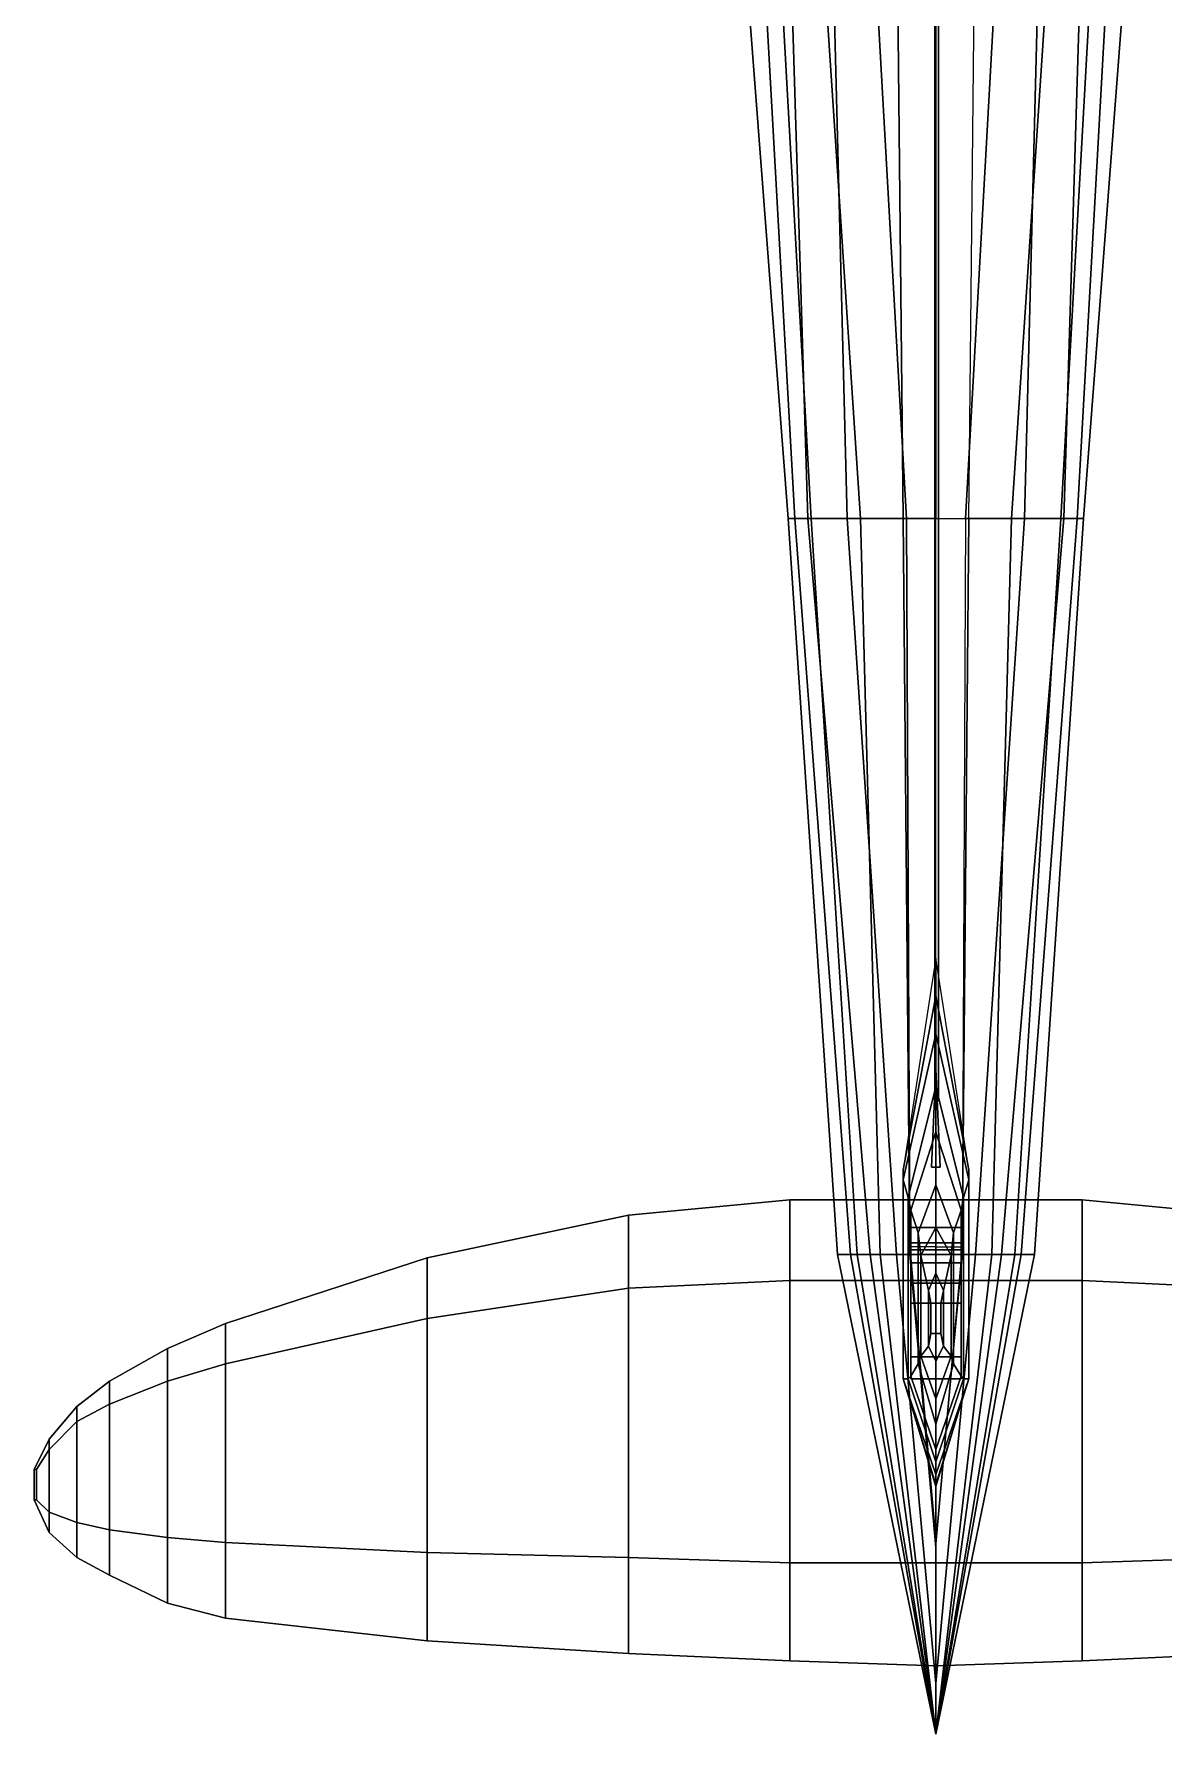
# Model space of a CAD drawing. Header units: millimetres. Extents: x -9 to 9, y -7 to 105.
# Drawn here: x -3.58 to 0.91, y -6.97 to -0.22 of the extents above; entities that cross this region are included whole.
import ezdxf

# ---------------------------------------------------------------- set-up
doc = ezdxf.new("R2010")
doc.units = ezdxf.units.MM
doc.header["$MEASUREMENT"] = 0
for name, color, linetype in [('hull2', 7, 'Continuous'), ('shassis', 3, 'Continuous'), ('wheels', 2, 'Continuous'), ('wing1', 5, 'Continuous'), ('wing2', 6, 'Continuous')]:
    doc.layers.add(name, color=color, linetype=linetype)

msp = doc.modelspace()

# ---------------------------------------------------------------- linework, layer by layer
for points in [[(0.01, 1.64, 1.73), (-0.005, 1.6403, 1.7387), (-0.005, -4.456, 1.9515), (0.01, -4.4563, 1.9429)], [(-0.005, 1.6403, 1.7387), (-0.005, 1.6397, 1.7213), (-0.005, -4.4566, 1.9342), (-0.005, -4.456, 1.9515)], [(-0.005, 1.6397, 1.7213), (0.01, 1.64, 1.73), (0.01, -4.4563, 1.9429), (-0.005, -4.4566, 1.9342)], [(-0.5863, -2.1446, 0.36), (-0.5603, -2.1446, 0.4903), (-0.7036, 0.4141, 0.4742), (-0.7818, 0.4141, 0.1224)], [(-0.5863, -2.1446, 0.1254), (-0.5863, -2.1446, 0.36), (-0.7818, 0.4141, 0.1224), (-0.7818, 0.4141, -0.2034)], [(-0.4951, -2.1446, -0.083), (-0.5863, -2.1446, 0.1254), (-0.7818, 0.4141, -0.2034), (-0.6385, 0.4141, -0.5161)], [(-0.5603, -2.1446, 0.4903), (-0.5082, -2.1446, 0.5945), (-0.5863, 0.4141, 0.7218), (-0.7036, 0.4141, 0.4742)], [(-0.2997, -2.1446, -0.2655), (-0.4951, -2.1446, -0.083), (-0.6385, 0.4141, -0.5161), (-0.4691, 0.4141, -0.6594)], [(-0.5082, -2.1446, 0.5945), (-0.3518, -2.1446, 0.7769), (-0.417, 0.4141, 0.8912), (-0.5863, 0.4141, 0.7218)], [(-0.1173, -2.1446, -0.3567), (-0.2997, -2.1446, -0.2655), (-0.4691, 0.4141, -0.6594), (-0.2606, 0.4141, -0.7506)], [(-0.1564, 0.4141, 0.9954), (-0.417, 0.4141, 0.8912), (-0.3518, -2.1446, 0.7769), (-0.1303, -2.1446, 0.8942)], [(0, -2.1446, -0.3567), (-0.1173, -2.1446, -0.3567), (-0.2606, 0.4141, -0.7506), (0, 0.4141, -0.7897)], [(0.1564, 0.4141, 0.9954), (-0.1564, 0.4141, 0.9954), (-0.1303, -2.1446, 0.8942), (0.1303, -2.1446, 0.8942)], [(-0.3909, -5.0663, 0.2621), (-0.3909, -5.0663, 0.4836), (-0.5863, -2.1446, 0.36), (-0.5863, -2.1446, 0.1254)], [(-0.3127, -5.0663, 0.1318), (-0.3909, -5.0663, 0.2621), (-0.5863, -2.1446, 0.1254), (-0.4951, -2.1446, -0.083)], [(-0.3909, -5.0663, 0.4836), (-0.3388, -5.0663, 0.5878), (-0.5603, -2.1446, 0.4903), (-0.5863, -2.1446, 0.36)], [(-0.3388, -5.0663, 0.5878), (-0.2606, -5.0663, 0.6791), (-0.5082, -2.1446, 0.5945), (-0.5603, -2.1446, 0.4903)], [(-0.2606, -5.0663, 0.6791), (-0.1564, -5.0663, 0.7572), (-0.3518, -2.1446, 0.7769), (-0.5082, -2.1446, 0.5945)], [(-0.2215, -5.0663, 0.0145), (-0.3127, -5.0663, 0.1318), (-0.4951, -2.1446, -0.083), (-0.2997, -2.1446, -0.2655)], [(-0.1303, -2.1446, 0.8942), (-0.3518, -2.1446, 0.7769), (-0.1564, -5.0663, 0.7572), (-0.1042, -5.0663, 0.7833)], [(-0.1042, -5.0663, -0.0376), (-0.2215, -5.0663, 0.0145), (-0.2997, -2.1446, -0.2655), (-0.1173, -2.1446, -0.3567)], [(0, -2.1446, 0.8942), (-0.1303, -2.1446, 0.8942), (-0.1042, -5.0663, 0.7833), (0, -5.0663, 0.8094)], [(0.1042, -5.0663, -0.0376), (-0.1042, -5.0663, -0.0376), (-0.1173, -2.1446, -0.3567), (0.1173, -2.1446, -0.3567)], [(0, -4.04, 0.85), (0, -3.89, 0.71), (-0.13, -4.73, 0.71), (-0.13, -4.73, 0.85)], [(0.13, -4.73, 0.85), (0.13, -4.73, 0.71), (0, -3.89, 0.71), (0, -4.04, 0.85)], [(0, -4.19, 1.35), (0, -4.04, 0.85), (-0.13, -4.73, 0.85), (-0.13, -4.77, 1.35)], [(0.13, -4.77, 1.35), (0.13, -4.73, 0.85), (0, -4.04, 0.85), (0, -4.19, 1.35)], [(0, -4.4, 1.96), (0, -4.19, 1.35), (-0.13, -4.77, 1.35), (-0.11, -4.84, 1.96)], [(0.11, -4.84, 1.96), (0.13, -4.77, 1.35), (0, -4.19, 1.35), (0, -4.4, 1.96)], [(0.0173, -4.72, 2.46), (-0.0173, -4.72, 2.46), (0, -4.33, 2.47)], [(-0.0173, -4.72, 2.46), (0, -4.72, 2.49), (0, -4.33, 2.47)], [(0, -4.72, 2.49), (0.0173, -4.72, 2.46), (0, -4.33, 2.47)], [(0, -4.58, 2.33), (0, -4.4, 1.96), (-0.11, -4.84, 1.96), (-0.1, -4.89, 2.33)], [(0.1, -4.89, 2.33), (0.11, -4.84, 1.96), (0, -4.4, 1.96), (0, -4.58, 2.33)], [(0, -4.79, 2.7), (0, -4.58, 2.33), (-0.1, -4.89, 2.33), (-0.07, -4.98, 2.7)], [(0.07, -4.98, 2.7), (0.1, -4.89, 2.33), (0, -4.58, 2.33), (0, -4.79, 2.7)], [(-0.13, -4.73, 0.85), (-0.13, -5.56, 0.85), (-0.13, -5.56, 1.35), (-0.13, -4.77, 1.35)], [(-0.13, -4.73, 0.71), (-0.13, -5.56, 0.64), (-0.13, -5.56, 0.85), (-0.13, -4.73, 0.85)], [(-0.13, -4.77, 1.35), (-0.13, -5.56, 1.35), (-0.11, -5.56, 1.96), (-0.11, -4.84, 1.96)], [(0, -4.96, 2.93), (0, -4.79, 2.7), (-0.07, -4.98, 2.7), (-0.06, -5.07, 2.93)], [(0.06, -5.07, 2.93), (0.07, -4.98, 2.7), (0, -4.79, 2.7), (0, -4.96, 2.93)], [(0.11, -5.56, 1.96), (0.13, -5.56, 1.35), (0.13, -4.77, 1.35), (0.11, -4.84, 1.96)], [(0.13, -5.56, 0.85), (0.13, -5.56, 0.64), (0.13, -4.73, 0.71), (0.13, -4.73, 0.85)], [(0.13, -5.56, 1.35), (0.13, -5.56, 0.85), (0.13, -4.73, 0.85), (0.13, -4.77, 1.35)], [(-0.11, -4.84, 1.96), (-0.11, -5.56, 1.96), (-0.1, -5.55, 2.33), (-0.1, -4.89, 2.33)], [(0.1, -5.55, 2.33), (0.11, -5.56, 1.96), (0.11, -4.84, 1.96), (0.1, -4.89, 2.33)], [(-0.1, -4.89, 2.33), (-0.1, -5.55, 2.33), (-0.07, -5.5, 2.7), (-0.07, -4.98, 2.7)], [(0.07, -5.5, 2.7), (0.1, -5.55, 2.33), (0.1, -4.89, 2.33), (0.07, -4.98, 2.7)], [(-0.07, -4.98, 2.7), (-0.07, -5.5, 2.7), (-0.06, -5.47, 2.93), (-0.06, -5.07, 2.93)], [(0, -5.14, 3.1), (0, -4.96, 2.93), (-0.06, -5.07, 2.93), (-0.03, -5.21, 3.1)], [(0.03, -5.21, 3.1), (0.06, -5.07, 2.93), (0, -4.96, 2.93), (0, -5.14, 3.1)], [(0.06, -5.47, 2.93), (0.07, -5.5, 2.7), (0.07, -4.98, 2.7), (0.06, -5.07, 2.93)], [(0, -5.0363, 0.8094), (-0.1042, -5.0363, 0.7833), (0, -6.2, 0.68), (0, -5.92, 0.74)], [(0, -6.97, 0.45), (0, -6.97, 0.47), (-0.3388, -5.0663, 0.5878), (-0.3909, -5.0663, 0.4836)], [(0, -6.97, 0.44), (0, -6.97, 0.45), (-0.3909, -5.0663, 0.4836), (-0.3909, -5.0663, 0.2621)], [(0, -6.97, 0.42), (0, -6.97, 0.44), (-0.3909, -5.0663, 0.2621), (-0.3127, -5.0663, 0.1318)], [(0, -6.97, 0.47), (0, -6.97, 0.5), (-0.2606, -5.0663, 0.6791), (-0.3388, -5.0663, 0.5878)], [(0, -6.97, 0.38), (0, -6.97, 0.42), (-0.3127, -5.0663, 0.1318), (-0.2215, -5.0663, 0.0145)], [(0, -6.97, 0.5), (0, -6.77, 0.57), (-0.1564, -5.0663, 0.7572), (-0.2606, -5.0663, 0.6791)], [(0, -6.2, 0.15), (0, -6.97, 0.38), (-0.2215, -5.0663, 0.0145), (-0.1042, -5.0663, -0.0376)], [(-0.1042, -5.0663, 0.7833), (-0.1564, -5.0663, 0.7572), (0, -6.77, 0.57), (0, -6.23, 0.68)], [(0, -6.2, 0.15), (0, -6.2, 0.15), (-0.1042, -5.0663, -0.0376), (0.1042, -5.0663, -0.0376)], [(-0.06, -5.07, 2.93), (-0.06, -5.47, 2.93), (-0.03, -5.43, 3.1), (-0.03, -5.21, 3.1)], [(0.03, -5.43, 3.1), (0.06, -5.47, 2.93), (0.06, -5.07, 2.93), (0.03, -5.21, 3.1)], [(0, -5.26, 3.16), (0, -5.14, 3.1), (-0.03, -5.21, 3.1), (-0.02, -5.26, 3.13)], [(0.02, -5.26, 3.13), (0.03, -5.21, 3.1), (0, -5.14, 3.1), (0, -5.26, 3.16)], [(-0.03, -5.21, 3.1), (-0.03, -5.43, 3.1), (-0.02, -5.38, 3.13), (-0.02, -5.26, 3.13)], [(-0.02, -5.26, 3.13), (-0.02, -5.38, 3.13), (0, -5.38, 3.16), (0, -5.26, 3.16)], [(0, -5.26, 3.16), (0, -5.38, 3.16), (0.02, -5.38, 3.13), (0.02, -5.26, 3.13)], [(0.02, -5.38, 3.13), (0.03, -5.43, 3.1), (0.03, -5.21, 3.1), (0.02, -5.26, 3.13)], [(-0.02, -5.38, 3.13), (-0.03, -5.43, 3.1), (0, -5.49, 3.1), (0, -5.38, 3.16)], [(0, -5.38, 3.16), (0, -5.49, 3.1), (0.03, -5.43, 3.1), (0.02, -5.38, 3.13)], [(-0.03, -5.43, 3.1), (-0.06, -5.47, 2.93), (0, -5.64, 2.93), (0, -5.49, 3.1)], [(0, -5.49, 3.1), (0, -5.64, 2.93), (0.06, -5.47, 2.93), (0.03, -5.43, 3.1)], [(-0.07, -5.5, 2.7), (-0.1, -5.55, 2.33), (0, -5.84, 2.33), (0, -5.74, 2.7)], [(-0.06, -5.47, 2.93), (-0.07, -5.5, 2.7), (0, -5.74, 2.7), (0, -5.64, 2.93)], [(0, -5.64, 2.93), (0, -5.74, 2.7), (0.07, -5.5, 2.7), (0.06, -5.47, 2.93)], [(0, -5.74, 2.7), (0, -5.84, 2.33), (0.1, -5.55, 2.33), (0.07, -5.5, 2.7)], [(-0.13, -5.56, 1.35), (-0.13, -5.56, 0.85), (0, -5.98, 0.85), (0, -5.94, 1.35)], [(-0.13, -5.56, 0.85), (-0.13, -5.56, 0.64), (0, -5.99, 0.71), (0, -5.98, 0.85)], [(-0.11, -5.56, 1.96), (-0.13, -5.56, 1.35), (0, -5.94, 1.35), (0, -5.89, 1.96)], [(-0.1, -5.55, 2.33), (-0.11, -5.56, 1.96), (0, -5.89, 1.96), (0, -5.84, 2.33)], [(0, -5.84, 2.33), (0, -5.89, 1.96), (0.11, -5.56, 1.96), (0.1, -5.55, 2.33)], [(0, -5.98, 0.85), (0, -5.99, 0.71), (0.13, -5.56, 0.64), (0.13, -5.56, 0.85)], [(0, -5.94, 1.35), (0, -5.98, 0.85), (0.13, -5.56, 0.85), (0.13, -5.56, 1.35)], [(0, -5.89, 1.96), (0, -5.94, 1.35), (0.13, -5.56, 1.35), (0.11, -5.56, 1.96)]]:
    msp.add_3dface(points)
at = {"layer": 'hull2'}
for points in [[(0, -2.1446, -0.3567), (0.1173, -2.1446, -0.3567), (0.2606, 0.4141, -0.7506), (0, 0.4141, -0.7897)], [(0.1173, -2.1446, -0.3567), (0.2997, -2.1446, -0.2655), (0.4691, 0.4141, -0.6594), (0.2606, 0.4141, -0.7506)], [(0.1564, 0.4141, 0.9954), (0.417, 0.4141, 0.8912), (0.3518, -2.1446, 0.7769), (0.1303, -2.1446, 0.8942)], [(0.2997, -2.1446, -0.2655), (0.4951, -2.1446, -0.083), (0.6385, 0.4141, -0.5161), (0.4691, 0.4141, -0.6594)], [(0.5082, -2.1446, 0.5945), (0.3518, -2.1446, 0.7769), (0.417, 0.4141, 0.8912), (0.5863, 0.4141, 0.7218)], [(0.4951, -2.1446, -0.083), (0.5863, -2.1446, 0.1254), (0.7818, 0.4141, -0.2034), (0.6385, 0.4141, -0.5161)], [(0.5603, -2.1446, 0.4903), (0.5082, -2.1446, 0.5945), (0.5863, 0.4141, 0.7218), (0.7036, 0.4141, 0.4742)], [(0.5863, -2.1446, 0.36), (0.5603, -2.1446, 0.4903), (0.7036, 0.4141, 0.4742), (0.7818, 0.4141, 0.1224)], [(0.5863, -2.1446, 0.1254), (0.5863, -2.1446, 0.36), (0.7818, 0.4141, 0.1224), (0.7818, 0.4141, -0.2034)], [(0, -2.1446, 0.8942), (0.1303, -2.1446, 0.8942), (0.1042, -5.0663, 0.7833), (0, -5.0663, 0.8094)], [(0.1042, -5.0663, -0.0376), (0.2215, -5.0663, 0.0145), (0.2997, -2.1446, -0.2655), (0.1173, -2.1446, -0.3567)], [(0.1303, -2.1446, 0.8942), (0.3518, -2.1446, 0.7769), (0.1564, -5.0663, 0.7572), (0.1042, -5.0663, 0.7833)], [(0.2606, -5.0663, 0.6791), (0.1564, -5.0663, 0.7572), (0.3518, -2.1446, 0.7769), (0.5082, -2.1446, 0.5945)], [(0.2215, -5.0663, 0.0145), (0.3127, -5.0663, 0.1318), (0.4951, -2.1446, -0.083), (0.2997, -2.1446, -0.2655)], [(0.3388, -5.0663, 0.5878), (0.2606, -5.0663, 0.6791), (0.5082, -2.1446, 0.5945), (0.5603, -2.1446, 0.4903)], [(0.3127, -5.0663, 0.1318), (0.3909, -5.0663, 0.2621), (0.5863, -2.1446, 0.1254), (0.4951, -2.1446, -0.083)], [(0.3909, -5.0663, 0.4836), (0.3388, -5.0663, 0.5878), (0.5603, -2.1446, 0.4903), (0.5863, -2.1446, 0.36)], [(0.3909, -5.0663, 0.2621), (0.3909, -5.0663, 0.4836), (0.5863, -2.1446, 0.36), (0.5863, -2.1446, 0.1254)], [(0, -5.0363, 0.8094), (0.1042, -5.0363, 0.7833), (0, -6.2, 0.68), (0, -5.92, 0.74)], [(0, -6.97, 0.44), (0, -6.97, 0.45), (0.3909, -5.0663, 0.4836), (0.3909, -5.0663, 0.2621)], [(0, -6.97, 0.42), (0, -6.97, 0.44), (0.3909, -5.0663, 0.2621), (0.3127, -5.0663, 0.1318)], [(0, -6.97, 0.38), (0, -6.97, 0.42), (0.3127, -5.0663, 0.1318), (0.2215, -5.0663, 0.0145)], [(0, -6.2, 0.15), (0, -6.97, 0.38), (0.2215, -5.0663, 0.0145), (0.1042, -5.0663, -0.0376)], [(0, -6.97, 0.45), (0, -6.97, 0.47), (0.3388, -5.0663, 0.5878), (0.3909, -5.0663, 0.4836)], [(0, -6.97, 0.47), (0, -6.97, 0.5), (0.2606, -5.0663, 0.6791), (0.3388, -5.0663, 0.5878)], [(0, -6.97, 0.5), (0, -6.77, 0.57), (0.1564, -5.0663, 0.7572), (0.2606, -5.0663, 0.6791)], [(0.1042, -5.0663, 0.7833), (0.1564, -5.0663, 0.7572), (0, -6.77, 0.57), (0, -6.23, 0.68)]]:
    msp.add_3dface(points, dxfattribs=at)
at = {"layer": 'shassis'}
for points in [[(0.1, -5.1, 0.02), (0.1, -5.02, -0.06), (-0.1, -5.02, -0.06), (-0.1, -5.1, 0.02)], [(0.1, -5.02, -0.06), (0.1, -5.1, -0.14), (-0.1, -5.1, -0.14), (-0.1, -5.02, -0.06)], [(-0.1, -5.1, -0.14), (-0.1, -5.18, -0.06), (-0.1, -5.1, 0.02), (-0.1, -5.02, -0.06)], [(0.1, -5.02, -0.06), (0.1, -5.1, 0.02), (0.1, -5.18, -0.06), (0.1, -5.1, -0.14)], [(-0.1, -5.07, -0.05), (-0.1, -5.08, -0.3), (-0.1, -5.21, -0.23), (-0.1, -5.15, -0.04)], [(-0.1, -5.15, -0.04), (-0.1, -5.21, -0.23), (-0.1, -5.08, -0.3), (-0.1, -5.07, -0.05)], [(-0.1, -5.21, -0.23), (-0.1, -5.29, -0.45), (-0.1, -5.21, -0.49), (-0.1, -5.08, -0.3)], [(-0.1, -5.08, -0.3), (-0.1, -5.21, -0.49), (-0.1, -5.29, -0.45), (-0.1, -5.21, -0.23)], [(0.1, -5.1, -0.14), (0.1, -5.18, -0.06), (-0.1, -5.18, -0.06), (-0.1, -5.1, -0.14)], [(0.1, -5.18, -0.06), (0.1, -5.1, 0.02), (-0.1, -5.1, 0.02), (-0.1, -5.18, -0.06)], [(0.1, -5.07, -0.05), (0.1, -5.08, -0.3), (0.1, -5.21, -0.23), (0.1, -5.15, -0.04)], [(0.1, -5.15, -0.04), (0.1, -5.21, -0.23), (0.1, -5.08, -0.3), (0.1, -5.07, -0.05)], [(0.1, -5.21, -0.23), (0.1, -5.29, -0.45), (0.1, -5.21, -0.49), (0.1, -5.08, -0.3)], [(0.1, -5.08, -0.3), (0.1, -5.21, -0.49), (0.1, -5.29, -0.45), (0.1, -5.21, -0.23)], [(-0.1, -5.21, -0.49), (-0.1, -5.24, -0.64), (-0.1, -5.31, -0.64), (-0.1, -5.29, -0.45)], [(-0.1, -5.29, -0.45), (-0.1, -5.31, -0.64), (-0.1, -5.24, -0.64), (-0.1, -5.21, -0.49)], [(0.1, -5.21, -0.49), (0.1, -5.24, -0.64), (0.1, -5.31, -0.64), (0.1, -5.29, -0.45)], [(0.1, -5.29, -0.45), (0.1, -5.31, -0.64), (0.1, -5.24, -0.64), (0.1, -5.21, -0.49)]]:
    msp.add_3dface(points, dxfattribs=at)
at = {"layer": 'wheels'}
for points in [[(0.1, -5.0479, -0.3279), (0.1, -4.96, -0.54), (-0.1, -4.96, -0.54), (-0.1, -5.0479, -0.3279)], [(0.1, -4.96, -0.54), (0.1, -5.0479, -0.7521), (-0.1, -5.0479, -0.7521), (-0.1, -4.96, -0.54)], [(-0.1, -5.0479, -0.7521), (-0.1, -5.26, -0.24), (-0.1, -5.0479, -0.3279), (-0.1, -4.96, -0.54)], [(0.1, -4.96, -0.54), (0.1, -5.0479, -0.3279), (0.1, -5.26, -0.24), (0.1, -5.0479, -0.7521)], [(0.1, -5.26, -0.24), (0.1, -5.0479, -0.3279), (-0.1, -5.0479, -0.3279), (-0.1, -5.26, -0.24)], [(0.1, -5.0479, -0.7521), (0.1, -5.26, -0.84), (-0.1, -5.26, -0.84), (-0.1, -5.0479, -0.7521)], [(-0.1, -5.26, -0.84), (-0.1, -5.4721, -0.3279), (-0.1, -5.26, -0.24), (-0.1, -5.0479, -0.7521)], [(0.1, -5.0479, -0.7521), (0.1, -5.26, -0.24), (0.1, -5.4721, -0.3279), (0.1, -5.26, -0.84)], [(0.1, -5.26, -0.84), (0.1, -5.4721, -0.7521), (-0.1, -5.4721, -0.7521), (-0.1, -5.26, -0.84)], [(0.1, -5.4721, -0.3279), (0.1, -5.26, -0.24), (-0.1, -5.26, -0.24), (-0.1, -5.4721, -0.3279)], [(-0.1, -5.4721, -0.7521), (-0.1, -5.56, -0.54), (-0.1, -5.4721, -0.3279), (-0.1, -5.26, -0.84)], [(0.1, -5.26, -0.84), (0.1, -5.4721, -0.3279), (0.1, -5.56, -0.54), (0.1, -5.4721, -0.7521)], [(0.1, -5.4721, -0.7521), (0.1, -5.56, -0.54), (-0.1, -5.56, -0.54), (-0.1, -5.4721, -0.7521)], [(0.1, -5.56, -0.54), (0.1, -5.4721, -0.3279), (-0.1, -5.4721, -0.3279), (-0.1, -5.56, -0.54)]]:
    msp.add_3dface(points, dxfattribs=at)
at = {"layer": 'wing1'}
for points in [[(-1.22, -5.2, 0.54), (-0.58, -5.17, 0.54), (-0.58, -4.85, 0.46), (-1.22, -4.91, 0.46)], [(-1.22, -4.91, 0.46), (-0.58, -4.85, 0.46), (-0.58, -5.17, 0.39), (-1.22, -5.2, 0.39)], [(-0.58, -5.17, 0.54), (0, -5.17, 0.55), (0, -4.85, 0.46), (-0.58, -4.85, 0.46)], [(-0.58, -4.85, 0.46), (0, -4.85, 0.46), (0, -5.17, 0.37), (-0.58, -5.17, 0.39)], [(-2.02, -5.32, 0.52), (-1.22, -5.2, 0.54), (-1.22, -4.91, 0.46), (-2.02, -5.08, 0.46)], [(-2.02, -5.08, 0.46), (-1.22, -4.91, 0.46), (-1.22, -5.2, 0.39), (-2.02, -5.32, 0.41)], [(-2.82, -5.5, 0.51), (-2.02, -5.32, 0.52), (-2.02, -5.08, 0.46), (-2.82, -5.34, 0.46)], [(-2.82, -5.34, 0.46), (-2.02, -5.08, 0.46), (-2.02, -5.32, 0.41), (-2.82, -5.5, 0.44)], [(-1.22, -6.27, 0.54), (-0.58, -6.29, 0.54), (-0.58, -5.17, 0.54), (-1.22, -5.2, 0.54)], [(-0.58, -5.17, 0.39), (-0.58, -6.29, 0.39), (-1.22, -6.27, 0.39), (-1.22, -5.2, 0.39)], [(-0.58, -6.29, 0.54), (0, -6.29, 0.55), (0, -5.17, 0.55), (-0.58, -5.17, 0.54)], [(0, -5.17, 0.37), (0, -6.29, 0.37), (-0.58, -6.29, 0.39), (-0.58, -5.17, 0.39)], [(-2.02, -6.25, 0.52), (-1.22, -6.27, 0.54), (-1.22, -5.2, 0.54), (-2.02, -5.32, 0.52)], [(-1.22, -5.2, 0.39), (-1.22, -6.27, 0.39), (-2.02, -6.25, 0.41), (-2.02, -5.32, 0.41)], [(-2.82, -6.21, 0.51), (-2.02, -6.25, 0.52), (-2.02, -5.32, 0.52), (-2.82, -5.5, 0.51)], [(-2.02, -5.32, 0.41), (-2.02, -6.25, 0.41), (-2.82, -6.21, 0.44), (-2.82, -5.5, 0.44)], [(-3.05, -5.57, 0.5), (-2.82, -5.5, 0.51), (-2.82, -5.34, 0.46), (-3.05, -5.44, 0.46)], [(-3.05, -5.44, 0.46), (-2.82, -5.34, 0.46), (-2.82, -5.5, 0.44), (-3.05, -5.57, 0.44)], [(-3.28, -5.66, 0.48), (-3.05, -5.57, 0.5), (-3.05, -5.44, 0.46), (-3.28, -5.57, 0.46)], [(-3.28, -5.57, 0.46), (-3.05, -5.44, 0.46), (-3.05, -5.57, 0.44), (-3.28, -5.66, 0.44)], [(-3.05, -6.19, 0.5), (-2.82, -6.21, 0.51), (-2.82, -5.5, 0.51), (-3.05, -5.57, 0.5)], [(-2.82, -5.5, 0.44), (-2.82, -6.21, 0.44), (-3.05, -6.19, 0.44), (-3.05, -5.57, 0.44)], [(-3.41, -5.73, 0.48), (-3.28, -5.66, 0.48), (-3.28, -5.57, 0.46), (-3.41, -5.67, 0.46)], [(-3.41, -5.67, 0.46), (-3.28, -5.57, 0.46), (-3.28, -5.66, 0.44), (-3.41, -5.73, 0.44)], [(-3.28, -6.16, 0.48), (-3.05, -6.19, 0.5), (-3.05, -5.57, 0.5), (-3.28, -5.66, 0.48)], [(-3.05, -5.57, 0.44), (-3.05, -6.19, 0.44), (-3.28, -6.16, 0.44), (-3.28, -5.66, 0.44)], [(-3.41, -6.13, 0.48), (-3.28, -6.16, 0.48), (-3.28, -5.66, 0.48), (-3.41, -5.73, 0.48)], [(-3.28, -5.66, 0.44), (-3.28, -6.16, 0.44), (-3.41, -6.13, 0.44), (-3.41, -5.73, 0.44)], [(-3.52, -5.84, 0.48), (-3.41, -5.73, 0.48), (-3.41, -5.67, 0.46), (-3.52, -5.8, 0.46)], [(-3.52, -5.8, 0.46), (-3.41, -5.67, 0.46), (-3.41, -5.73, 0.44), (-3.52, -5.84, 0.44)], [(-3.52, -6.09, 0.48), (-3.41, -6.13, 0.48), (-3.41, -5.73, 0.48), (-3.52, -5.84, 0.48)], [(-3.41, -5.73, 0.44), (-3.41, -6.13, 0.44), (-3.52, -6.09, 0.44), (-3.52, -5.84, 0.44)], [(-3.57, -5.92, 0.47), (-3.52, -5.84, 0.48), (-3.52, -5.8, 0.46), (-3.58, -5.92, 0.46)], [(-3.58, -5.92, 0.46), (-3.52, -5.8, 0.46), (-3.52, -5.84, 0.44), (-3.57, -5.92, 0.45)], [(-3.57, -6.04, 0.47), (-3.52, -6.09, 0.48), (-3.52, -5.84, 0.48), (-3.57, -5.92, 0.47)], [(-3.52, -5.84, 0.44), (-3.52, -6.09, 0.44), (-3.57, -6.04, 0.45), (-3.57, -5.92, 0.45)], [(-3.58, -5.92, 0.46), (-3.58, -6.04, 0.46), (-3.57, -6.04, 0.47), (-3.57, -5.92, 0.47)], [(-3.57, -5.92, 0.45), (-3.57, -6.04, 0.45), (-3.58, -6.04, 0.46), (-3.58, -5.92, 0.46)], [(-3.58, -6.04, 0.46), (-3.52, -6.17, 0.46), (-3.52, -6.09, 0.48), (-3.57, -6.04, 0.47)], [(-3.57, -6.04, 0.45), (-3.52, -6.09, 0.44), (-3.52, -6.17, 0.46), (-3.58, -6.04, 0.46)], [(-3.52, -6.17, 0.46), (-3.41, -6.27, 0.46), (-3.41, -6.13, 0.48), (-3.52, -6.09, 0.48)], [(-3.52, -6.09, 0.44), (-3.41, -6.13, 0.44), (-3.41, -6.27, 0.46), (-3.52, -6.17, 0.46)], [(-3.41, -6.27, 0.46), (-3.28, -6.34, 0.46), (-3.28, -6.16, 0.48), (-3.41, -6.13, 0.48)], [(-3.41, -6.13, 0.44), (-3.28, -6.16, 0.44), (-3.28, -6.34, 0.46), (-3.41, -6.27, 0.46)], [(-3.28, -6.34, 0.46), (-3.05, -6.45, 0.46), (-3.05, -6.19, 0.5), (-3.28, -6.16, 0.48)], [(-3.28, -6.16, 0.44), (-3.05, -6.19, 0.44), (-3.05, -6.45, 0.46), (-3.28, -6.34, 0.46)], [(-3.05, -6.45, 0.46), (-2.82, -6.51, 0.46), (-2.82, -6.21, 0.51), (-3.05, -6.19, 0.5)], [(-3.05, -6.19, 0.44), (-2.82, -6.21, 0.44), (-2.82, -6.51, 0.46), (-3.05, -6.45, 0.46)], [(-2.82, -6.51, 0.46), (-2.02, -6.6, 0.46), (-2.02, -6.25, 0.52), (-2.82, -6.21, 0.51)], [(-2.82, -6.21, 0.44), (-2.02, -6.25, 0.41), (-2.02, -6.6, 0.46), (-2.82, -6.51, 0.46)], [(-2.02, -6.6, 0.46), (-1.22, -6.65, 0.46), (-1.22, -6.27, 0.54), (-2.02, -6.25, 0.52)], [(-2.02, -6.25, 0.41), (-1.22, -6.27, 0.39), (-1.22, -6.65, 0.46), (-2.02, -6.6, 0.46)], [(-1.22, -6.65, 0.46), (-0.58, -6.68, 0.46), (-0.58, -6.29, 0.54), (-1.22, -6.27, 0.54)], [(-1.22, -6.27, 0.39), (-0.58, -6.29, 0.39), (-0.58, -6.68, 0.46), (-1.22, -6.65, 0.46)], [(-0.58, -6.68, 0.46), (0, -6.7, 0.46), (0, -6.29, 0.55), (-0.58, -6.29, 0.54)], [(-0.58, -6.29, 0.39), (0, -6.29, 0.37), (0, -6.7, 0.46), (-0.58, -6.68, 0.46)]]:
    msp.add_3dface(points, dxfattribs=at)
at = {"layer": 'wing2'}
for points in [[(0.58, -4.85, 0.46), (0, -4.85, 0.46), (0, -5.17, 0.37), (0.58, -5.17, 0.39)], [(0.58, -5.17, 0.54), (0, -5.17, 0.55), (0, -4.85, 0.46), (0.58, -4.85, 0.46)], [(1.22, -4.91, 0.46), (0.58, -4.85, 0.46), (0.58, -5.17, 0.39), (1.22, -5.2, 0.39)], [(1.22, -5.2, 0.54), (0.58, -5.17, 0.54), (0.58, -4.85, 0.46), (1.22, -4.91, 0.46)], [(0, -5.17, 0.37), (0, -6.29, 0.37), (0.58, -6.29, 0.39), (0.58, -5.17, 0.39)], [(0.58, -6.29, 0.54), (0, -6.29, 0.55), (0, -5.17, 0.55), (0.58, -5.17, 0.54)], [(0.58, -5.17, 0.39), (0.58, -6.29, 0.39), (1.22, -6.27, 0.39), (1.22, -5.2, 0.39)], [(1.22, -6.27, 0.54), (0.58, -6.29, 0.54), (0.58, -5.17, 0.54), (1.22, -5.2, 0.54)], [(1.22, -6.27, 0.39), (0.58, -6.29, 0.39), (0.58, -6.68, 0.46), (1.22, -6.65, 0.46)], [(1.22, -6.65, 0.46), (0.58, -6.68, 0.46), (0.58, -6.29, 0.54), (1.22, -6.27, 0.54)], [(0.58, -6.29, 0.39), (0, -6.29, 0.37), (0, -6.7, 0.46), (0.58, -6.68, 0.46)], [(0.58, -6.68, 0.46), (0, -6.7, 0.46), (0, -6.29, 0.55), (0.58, -6.29, 0.54)]]:
    msp.add_3dface(points, dxfattribs=at)

doc.saveas('drawing.dxf')
